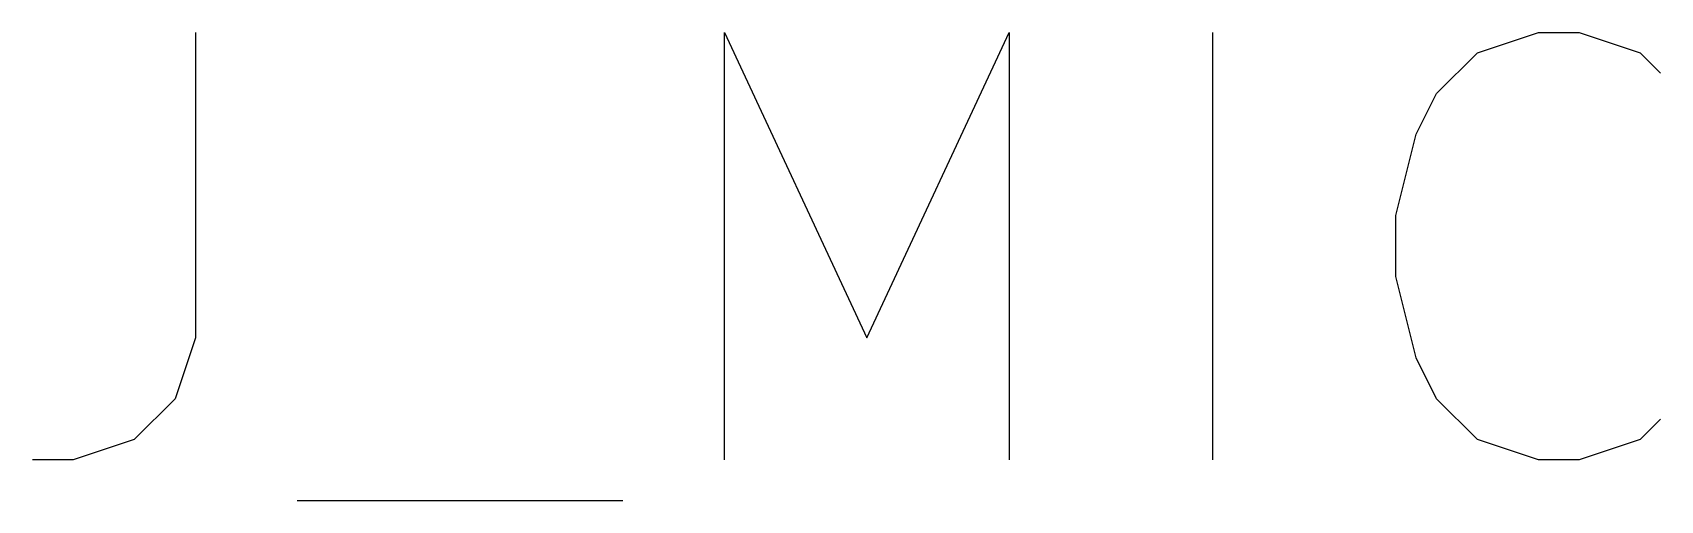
# Model space of a CAD drawing. Header units: inches. Extents: x 0.4 to 16.1, y -11.3 to -0.4.
# Drawn here: x 10.1113 to 10.3017, y -2.7846 to -2.7298 of the extents above; entities that cross this region are included whole.
import ezdxf

# ---------------------------------------------------------------- set-up
doc = ezdxf.new("R2010")
doc.units = ezdxf.units.IN
doc.header["$MEASUREMENT"] = 0
doc.layers.add('REDSIX', color=19, linetype='CONTINUOUS')

msp = doc.modelspace()

# ---------------------------------------------------------------- linework, layer by layer
at = {"layer": 'REDSIX', "linetype": 'CONTINUOUS'}
for p, q in [((10.1303, -2.7298), (10.1303, -2.76552)), ((10.1922, -2.7798), (10.1922, -2.7298)), ((10.1922, -2.7298), (10.20887, -2.76552)), ((10.20887, -2.76552), (10.22554, -2.7298)), ((10.22554, -2.7298), (10.22554, -2.7798)), ((10.24934, -2.7798), (10.24934, -2.7298)), ((10.2803, -2.73218), (10.28744, -2.7298)), ((10.28744, -2.7298), (10.2922, -2.7298)), ((10.2922, -2.7298), (10.29935, -2.73218)), ((10.27554, -2.73694), (10.2803, -2.73218)), ((10.29935, -2.73218), (10.30172, -2.73456)), ((10.27315, -2.7417), (10.27554, -2.73694)), ((10.27078, -2.75123), (10.27315, -2.7417)), ((10.27078, -2.75837), (10.27078, -2.75123)), ((10.27315, -2.76789), (10.27078, -2.75837)), ((10.1303, -2.76552), (10.12792, -2.77266)), ((10.27554, -2.77266), (10.27315, -2.76789)), ((10.12792, -2.77266), (10.12316, -2.77742)), ((10.2803, -2.77742), (10.27554, -2.77266)), ((10.30172, -2.77504), (10.29935, -2.77742)), ((10.12316, -2.77742), (10.11601, -2.7798)), ((10.28744, -2.7798), (10.2803, -2.77742)), ((10.29935, -2.77742), (10.2922, -2.7798)), ((10.11601, -2.7798), (10.11125, -2.7798)), ((10.2922, -2.7798), (10.28744, -2.7798)), ((10.1422, -2.78456), (10.1803, -2.78456))]:
    msp.add_line(p, q, dxfattribs=at)

doc.saveas('drawing.dxf')
